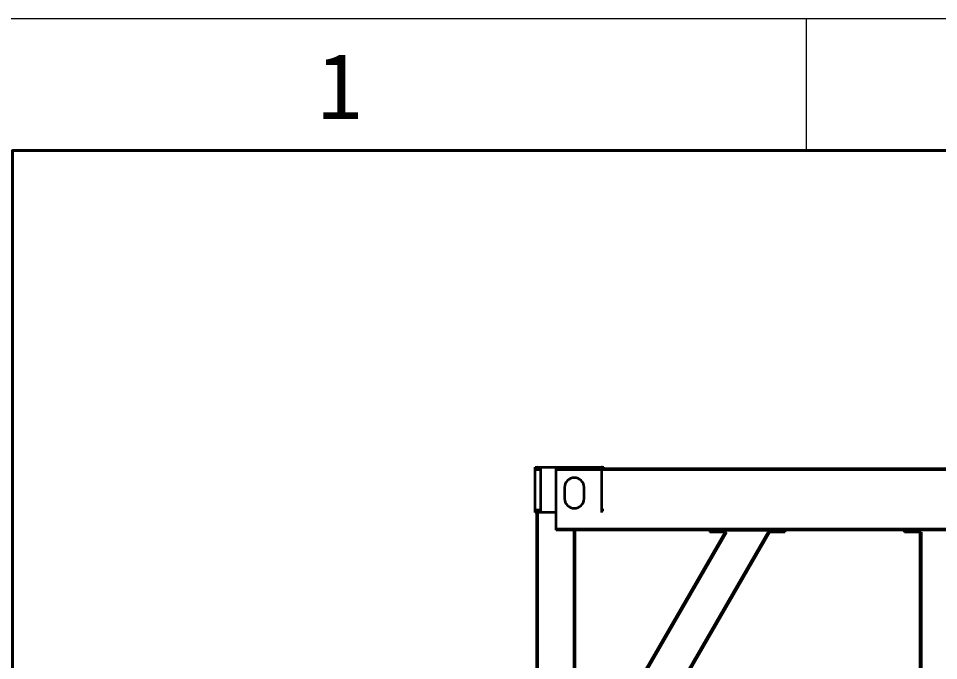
# Model space of a CAD drawing. Header units: millimetres. Extents: x 32496 to 166256, y 3504 to 23939.
# Drawn here: x 90658 to 93051, y 22269 to 23939 of the extents above; entities that cross this region are included whole.
import ezdxf
from ezdxf.enums import TextEntityAlignment as Align

# ---------------------------------------------------------------- set-up
doc = ezdxf.new("R2010")
doc.units = ezdxf.units.MM
doc.layers.get('0').update_dxf_attribs({"lineweight": 35})
doc.layers.add('FORM', color=7, linetype='Continuous', lineweight=18)
doc.styles.add('KEHUA', font='仿宋_GB2312.ttf')

# ---------------------------------------------------------------- blocks, each defined once
blk = doc.blocks.new('KH01-M017S_1_46')
at = {"layer": 'FORM', "color": 4}
blk.add_line((35, 297), (35, 292), dxfattribs=at)
at = {"layer": 'FORM', "color": 6}
blk.add_lwpolyline([(0, 297), (420, 297), (420, 0), (0, 0)], close=True, dxfattribs=at)
at = {"layer": 'FORM', "color": 8, "lineweight": 40}
blk.add_lwpolyline([(5, 5), (415, 5), (415, 292), (5, 292)], close=True, dxfattribs=at)
at = {"layer": 'FORM', "color": 4, "style": 'KEHUA'}
blk.add_text('1', height=2.5, dxfattribs=at).set_placement((16.528, 293.192))
for tag, p in [('设计者', (369.071, 43.93)), ('审核者', (369.071, 37.93)), ('工程名称', (299.91, 37.585)), ('标准化', (369.071, 31.93)), ('批准者', (369.071, 25.93))]:
    blk.add_attdef(tag, text='', height=2.5, dxfattribs=at).set_placement(p, align=Align.MIDDLE_LEFT)
for tag, p in [('图纸名称', (299.91, 30.82)), ('产品型号', (299.91, 24.82)), ('版本', (299.91, 18.638)), ('页码', (299.91, 12.638))]:
    blk.add_attdef(tag, p, '', height=2.5, dxfattribs=at)
blk = doc.blocks.new('8-1250')
at = {"linetype": 'Continuous'}
for p, q in [((-7961.1, -31994.3), (-7961.1, -31988.3)), ((-7961.1, -31988.3), (-7955.1, -31988.3)), ((-7955.1, -31988.3), (-7789.1, -31988.3)), ((-7946.6, -32106.3), (-7946.6, -31988.3)), ((-7789.1, -31988.3), (-7789.1, -32106.3)), ((-7789.1, -31988.3), (-7783.1, -31988.3)), ((-7783.1, -31992.3), (-7783.1, -31988.3)), ((-7961.1, -32100.3), (-7961.1, -31994.3)), ((-7961.1, -31994.3), (-7946.6, -31994.3)), ((-7907.1, -32152.3), (-7907.1, -31992.3)), ((4052.9, -31995.3), (-7907.1, -31995.3)), ((-7789.1, -31994.3), (-7783.1, -31994.3)), ((4052.9, -31992.3), (-7783.1, -31992.3)), ((-7885.1, -32041.3), (-7885.1, -32069.8)), ((-7834.1, -32069.8), (-7834.1, -32041.3)), ((-7961.1, -32106.3), (-7961.1, -32100.3)), ((-7946.6, -32100.3), (-7961.1, -32100.3)), ((-7957.1, -32106.3), (-7961.1, -32106.3)), ((-7957.1, -32106.3), (-7957.1, -32105.9)), ((-7957.1, -34766.3), (-7957.1, -32106.3)), ((-7957.1, -32106.3), (-7954.1, -32106.3)), ((-7907.1, -32106.3), (-7954.7, -32106.3)), ((-7954.1, -34766.3), (-7954.1, -32106.3)), ((-7783.1, -32100.3), (-7789.1, -32100.3)), ((4052.9, -32149.3), (-7907.1, -32149.3)), ((4052.9, -32152.3), (-7907.1, -32152.3)), ((-7860.1, -34766.3), (-7860.1, -32152.3)), ((-7857.1, -32783.3), (-7857.1, -32152.3)), ((-7852.1, -32823.3), (-7467.6, -32157.3)), ((-7852.1, -32829.3), (-7464.1, -32157.3)), ((-7852.1, -33017.3), (-7355.6, -32157.3)), ((-7852.1, -33023.3), (-7352.1, -32157.3)), ((-7507.6, -32152.3), (-7507.6, -32157.3)), ((-7464.1, -32157.3), (-7507.6, -32157.3)), ((-7507.2, -32152.3), (-7312.6, -32152.3)), ((-7502.6, -32152.3), (-7502.6, -32157.3)), ((-7312.1, -32157.3), (-7355.6, -32157.3)), ((-7317.1, -32152.3), (-7317.1, -32157.3)), ((-7312.1, -32152.3), (-7312.1, -32157.3)), ((-7001.1, -32157.3), (-7001.1, -32152.3)), ((-6821.1, -32152.3), (-7001.1, -32152.3)), ((-6958.1, -32157.3), (-7001.1, -32157.3)), ((-6961.1, -32157.3), (-6961.1, -34666.3)), ((-6958.1, -32157.3), (-6958.1, -34666.3))]:
    blk.add_line(p, q, dxfattribs=at)
for centre, radius, start, end in [((-7955.1, -31994.3), 6, 90, 180), ((-7789.1, -31994.3), 6, 19.6344, 90), ((-7859.6, -32041.3), 25.5, 0, 180), ((-7859.6, -32069.8), 25.5, 180, 0), ((-7955.1, -32100.3), 6, 180, 225)]:
    blk.add_arc(centre, radius, start, end, dxfattribs=at)

msp = doc.modelspace()

# ---------------------------------------------------------------- block references
at = {"xscale": 68.80575516545142, "yscale": 68.80575516545137, "zscale": 68.80575516545137}
msp.add_blockref('KH01-M017S_1_46', (90298.079, 3504.033), dxfattribs=at)
at = {"color": 6}
msp.add_blockref('8-1250', (99962.893, 54760.291), dxfattribs=at)

doc.saveas('drawing.dxf')
